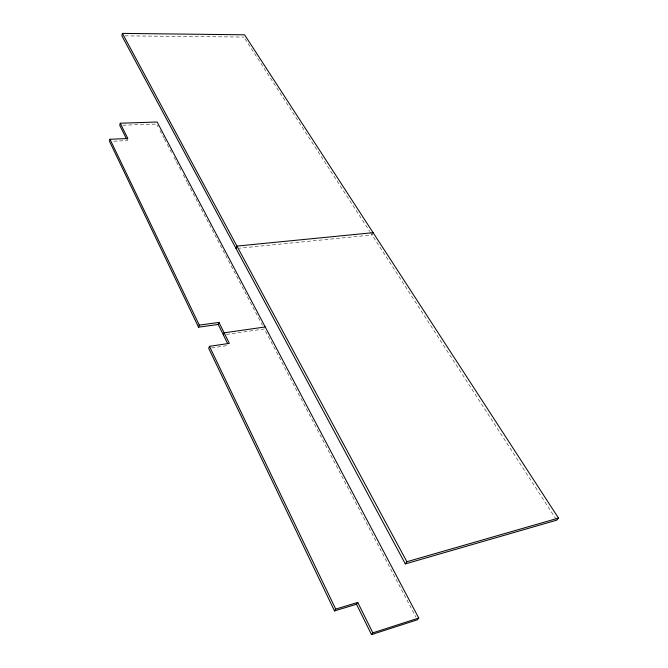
<?xml version="1.0" encoding="UTF-8"?>
<svg xmlns="http://www.w3.org/2000/svg" width="668" height="668" viewBox="0 0 668 668"><rect width="100%" height="100%" fill="white"/><g stroke="black" fill="none" stroke-linecap="round" stroke-linejoin="round"><path stroke-width="0.5" stroke-dasharray="3.34 2.5" d="M127.663 139.236L127.329 140.622L112.474 141.24M373.111 232.681L372.018 234.969L239.152 248.195M211.681 347.928L228.565 345.406M226.419 334.417L264.369 328.973L415.897 617.032M122.828 125.208L156.596 124.081L158.049 126.845M125.008 35.855L243.87 37.074M245.006 38.828L369.746 231.462M370.314 232.339L556.135 519.295M159.994 130.536L163.877 137.925M164.361 138.844L166.791 143.461M167.276 144.38L172.127 153.615M174.072 157.306L176.01 160.996M176.494 161.915L181.354 171.15M183.291 174.841L187.182 182.222M187.666 183.149L262.432 325.283"/><path stroke-width="1" d="M122.411 33.4L121.885 35.822L405.326 563.901L556.695 520.172L558.49 518.084L244.58 34.803L122.411 33.4L406.879 561.73L405.326 563.901M371.525 634.6L372.827 632.846L357.756 602.427L356.503 604.231L371.525 634.6L417.358 619.795L418.736 618.05L157.13 122.027L120.248 123.229L127.83 138.535L109.986 139.253L109.51 141.357L198.546 327.178L218.211 324.464L218.97 322.419L199.281 325.116L198.546 327.178M120.248 123.229L119.756 125.317L126.436 138.827M236.038 248.513L236.923 246.083L373.111 232.681M218.97 322.419L229.358 343.377L209.468 346.325L208.7 348.37L334.501 610.903L356.503 604.231M223.346 334.86L224.122 332.814L265.213 326.961M334.501 610.903L335.712 609.099L357.756 602.427M372.827 632.846L418.736 618.05M406.879 561.73L558.49 518.084M218.211 324.464L227.688 343.653M109.986 139.253L199.281 325.116M209.468 346.325L335.712 609.099"/></g></svg>
